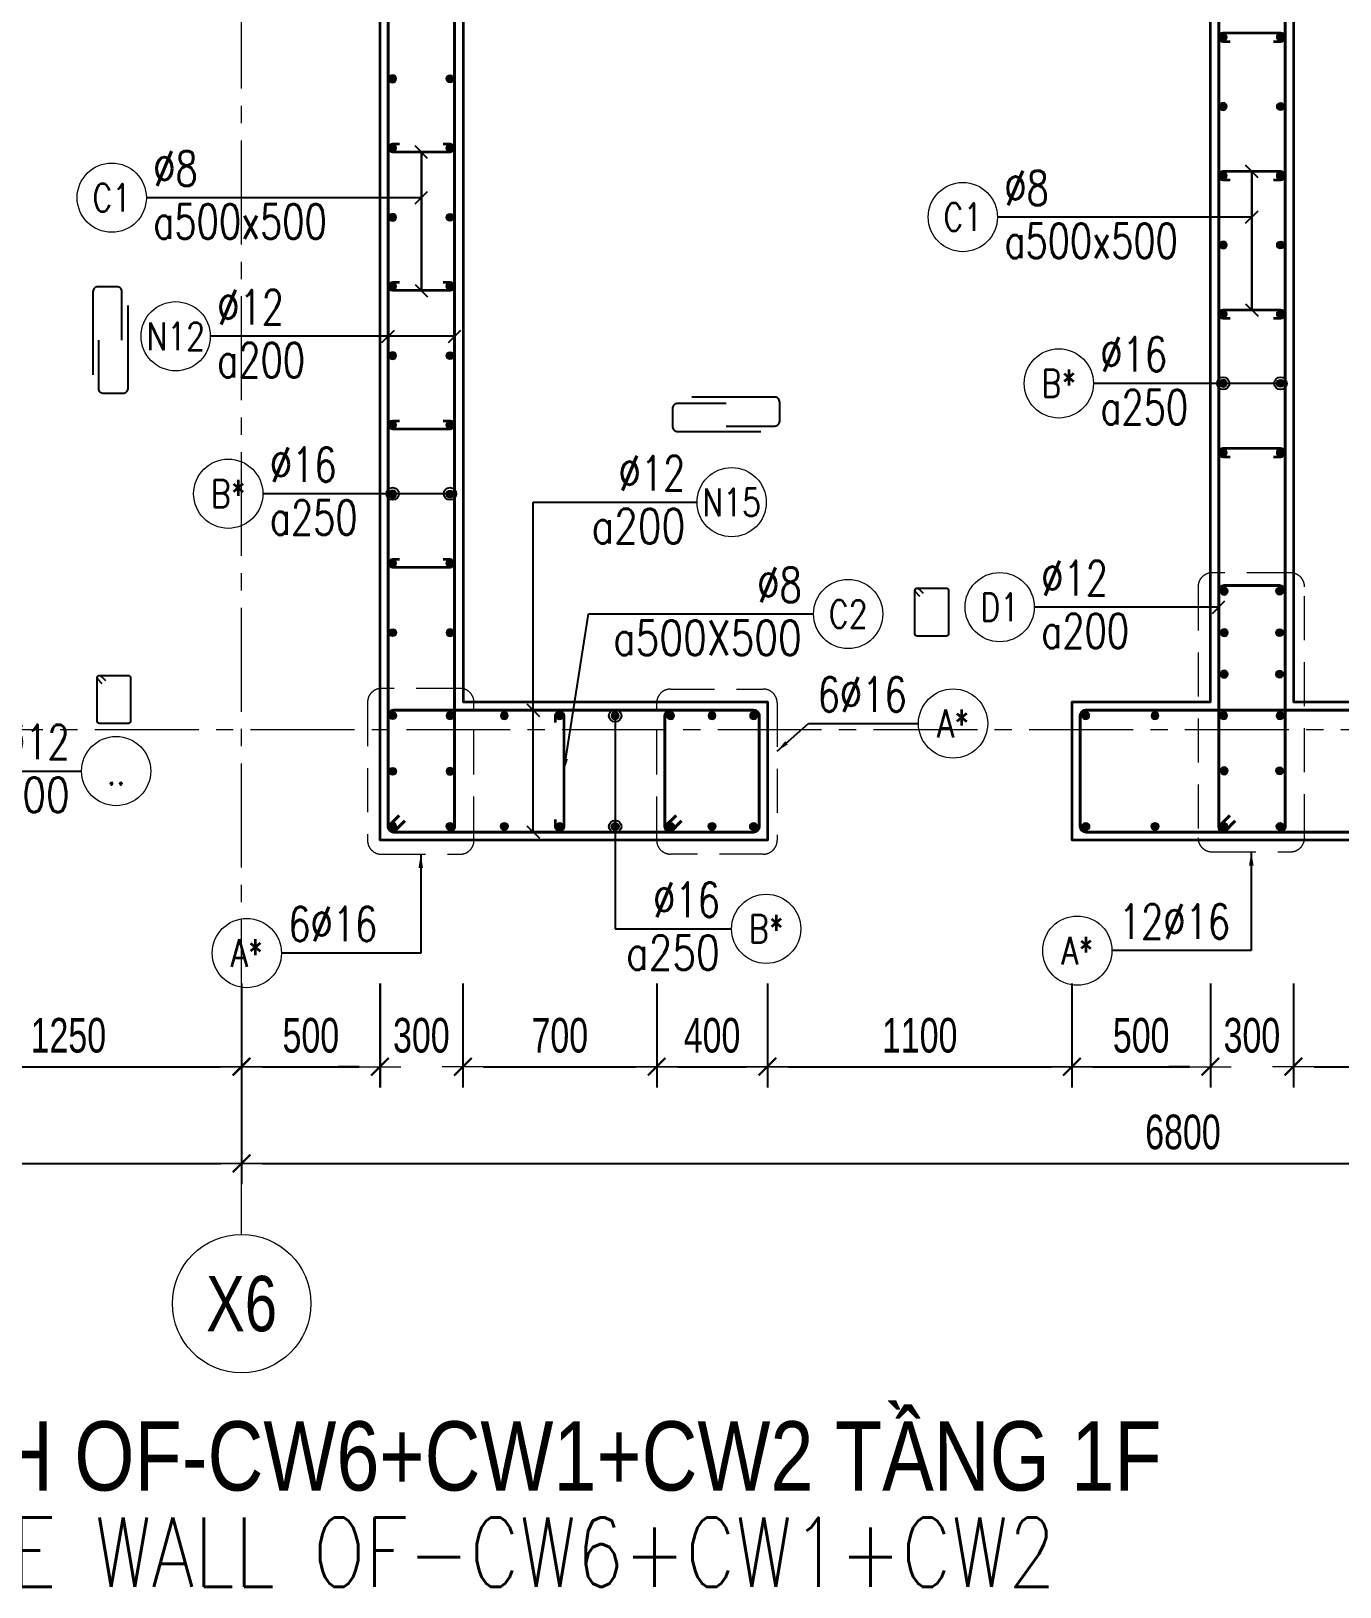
# Model space of a CAD drawing. Header units: millimetres. Extents: x 738475 to 1279438, y -34239 to 156422.
# Drawn here: x 1115782 to 1120509, y 133644 to 139262 of the extents above; entities that cross this region are included whole.
import ezdxf
from ezdxf.enums import TextEntityAlignment as Align

# ---------------------------------------------------------------- set-up
doc = ezdxf.new("R2010")
doc.units = ezdxf.units.MM
doc.header["$MEASUREMENT"] = 0
doc.linetypes.add('HIDDEN2', pattern=[4.7625, 3.175, -1.5875])
doc.linetypes.add('OF_Grid_1$0$CENTER2', pattern=[1.125, 0.75, -0.125, 0.125, -0.125])
doc.layers.get('0').update_dxf_attribs({"lineweight": 20})
doc.layers.get('Defpoints').update_dxf_attribs({"color": 151, "lineweight": 9})
for name, color, linetype, lineweight in [('KC-LEADER', 153, 'Continuous', 18), ('KC-THEP', 6, 'Continuous', 40), ('NDC_S_ANNO', 7, 'Continuous', 20), ('NDC_S_DIM', 1, 'Continuous', 15), ('NDC_S_ENG TITLE', 3, 'Continuous', 20), ('NDC_S_HIDDEN', 8, 'HIDDEN2', 13), ('NDC_S_LEADER', 1, 'Continuous', 15), ('NDC_S_REBAR', 4, 'Continuous', 35), ('NDC_S_STIRRUP', 4, 'Continuous', 40), ('NDC_S_TEXT SYMBOL', 7, 'Continuous', 20), ('NDC_S_VN TEXT', 7, 'Continuous', 20), ('NDC_S_VN TITLE', 6, 'Continuous', 35), ('NDC_S_WALL', 6, 'Continuous', 35), ('OF_Grid_1$0$NDC_S_AXIS', 5, 'OF_Grid_1$0$CENTER2', 13), ('OF_Grid_1$0$NDC_S_SYMBOL', 1, 'Continuous', 15), ('OF_Grid_1$0$NDC_S_TEXT SYMBOL', 7, 'Continuous', 20)]:
    doc.layers.add(name, color=color, linetype=linetype, lineweight=lineweight)
doc.layers.add('Leader', color=6, linetype='Continuous')
doc.layers.add('Ligature', color=1, linetype='Continuous')
doc.styles.add('NDC_ANNO', font='', dxfattribs={"width": 0.8})
doc.styles.add('NDC_ARIAL', font='arial.ttf', dxfattribs={"width": 0.85})
doc.styles.add('NDC_DIM', font='', dxfattribs={"width": 0.75})
doc.styles.add('NDC_EN TXT', font='romans.shx', dxfattribs={"width": 0.8})
doc.styles.add('NDC_VIE TXT', font='arial.ttf', dxfattribs={"width": 0.8})
doc.styles.add('OF_Grid_1$0$NDC_ANNO', font='', dxfattribs={"width": 0.8})
doc.styles.get('NDC_ANNO').set_extended_font_data('Dotum')
doc.styles.get('NDC_DIM').set_extended_font_data('Dotum')
doc.styles.get('OF_Grid_1$0$NDC_ANNO').set_extended_font_data('Dotum')
doc.dimstyles.new('NDC_1-50', dxfattribs={"dimscale": 50, "dimtxt": 2.5, "dimasz": 1, "dimexe": 1.5, "dimexo": 0, "dimgap": 0.8, "dimtad": 1, "dimdec": 0, "dimdsep": 46, "dimtxsty": 'NDC_ARIAL', "dimblk": 'DIMMARK', "dimcen": 49999.938995, "dimdle": 1.5, "dimclrd": 1, "dimclre": 1, "dimclrt": 3, "dimadec": 0, "dimazin": 0, "dimtfac": 1, "dimtdec": 0, "dimtix": 1, "dimtmove": 2, "dimatfit": 3, "dimfxl": 1, "dimarcsym": 0})
doc.dimstyles.new('NDC_dim_30', dxfattribs={"dimscale": 30, "dimtxt": 2.5, "dimasz": 1.5, "dimexe": 1.5, "dimexo": 2.5, "dimgap": 1, "dimtad": 1, "dimdec": 0, "dimzin": 0, "dimdsep": 46, "dimtxsty": 'NDC_DIM', "dimblk": 'DIMMARK', "dimcen": 0.09, "dimdle": 1.2, "dimclrd": 1, "dimclre": 1, "dimclrt": 3, "dimadec": 0, "dimazin": 0, "dimtfac": 1, "dimtdec": 0, "dimtix": 1, "dimtofl": 0, "dimtmove": 0, "dimatfit": 3, "dimfxl": 6, "dimfxlon": 1, "dimtolj": 1, "dimtzin": 0, "dimarcsym": 0})
doc.dimstyles.new('NDC_dim_50', dxfattribs={"dimscale": 50, "dimtxt": 2.5, "dimasz": 1.5, "dimexe": 1.5, "dimexo": 2.5, "dimgap": 1, "dimtad": 1, "dimdec": 0, "dimzin": 0, "dimdsep": 46, "dimtxsty": 'NDC_DIM', "dimblk": 'DIMMARK', "dimcen": 0.09, "dimdle": 1.2, "dimclrd": 1, "dimclre": 1, "dimclrt": 3, "dimadec": 0, "dimazin": 0, "dimtfac": 1, "dimtdec": 0, "dimtix": 1, "dimtofl": 0, "dimtmove": 0, "dimatfit": 3, "dimfxl": 6, "dimfxlon": 1, "dimtolj": 1, "dimtzin": 0, "dimarcsym": 0})

# ---------------------------------------------------------------- blocks, each defined once
blk = doc.blocks.new('THEP')
at = {"layer": 'KC-LEADER', "color": 6}
blk.add_circle((0, 0), 14, dxfattribs=at)
at = {"layer": 'KC-THEP'}
for p, q in [((-14, 0), (14, 0)), ((9.9, 9.9), (-9.9, -9.9)), ((-9.9, 9.9), (9.9, -9.9)), ((0, 14), (0, -14))]:
    blk.add_line(p, q, dxfattribs=at)
blk = doc.blocks.new('DIMMARK')
at = {"layer": 'NDC_S_DIM', "color": 1}
blk.add_line((-1.5, 0), (1, 0), dxfattribs=at)
at = {"layer": 'NDC_S_DIM', "color": 2, "const_width": 0.1}
blk.add_lwpolyline([(-0.424, -0.424), (0.424, 0.424)], dxfattribs=at)
blk = doc.blocks.new('*U13')
blk.add_circle((-2.5, 0), 2.5)
at = {"layer": 'NDC_S_VN TEXT', "color": 3, "style": 'NDC_EN TXT', "width": 0.75}
blk.add_attdef('DK1', (0.5, 0.85), '', height=2.5, dxfattribs=at)
at = {"layer": 'NDC_S_VN TEXT', "color": 7, "style": 'NDC_EN TXT', "width": 0.8}
blk.add_attdef('SH2', text='', height=2, dxfattribs=at).set_placement((-2.5, 0), align=Align.MIDDLE)
blk = doc.blocks.new('*U11')
blk.add_circle((-2.5, 0), 2.5)
at = {"layer": 'NDC_S_VN TEXT', "color": 3, "style": 'NDC_EN TXT', "width": 0.75}
for tag, p in [('DK1', (0.5, 0.85)), ('KC1', (0.5, -2.97))]:
    blk.add_attdef(tag, p, '', height=2.5, dxfattribs=at)
at = {"layer": 'NDC_S_VN TEXT', "color": 7, "style": 'NDC_EN TXT', "width": 0.8}
blk.add_attdef('SH2', text='', height=2, dxfattribs=at).set_placement((-2.5, 0), align=Align.MIDDLE)
blk = doc.blocks.new('*U12')
blk.add_circle((-2.5, 0), 2.5)
at = {"layer": 'NDC_S_VN TEXT', "color": 3, "style": 'NDC_EN TXT', "width": 0.75}
for tag, p in [('DK1', (0.5, 0.85)), ('KC1', (0.5, -2.97))]:
    blk.add_attdef(tag, p, '', height=2.5, dxfattribs=at)
at = {"layer": 'NDC_S_VN TEXT', "color": 7, "style": 'NDC_EN TXT', "width": 0.8}
blk.add_attdef('SH2', text='', height=2, dxfattribs=at).set_placement((-2.5, 0), align=Align.MIDDLE)
blk = doc.blocks.new('A$C72321851')
at = {"layer": 'Ligature'}
for points in [[(-60.9, -129.3), (-60.9, 170.9, -0.414214), (-43.3, 188.5), (25.8, 188.5, -0.414214), (43.4, 170.9), (43.4, -4.3)], [(-39.7, -4.3), (-39.7, -179.5, 0.414214), (-22.1, -197.1), (47, -197.1, 0.414214), (64.6, -179.5), (64.6, 120.7)]]:
    blk.add_lwpolyline(points, format="xyb", dxfattribs=at)
blk = doc.blocks.new('*U1301')
at = {"layer": 'KC-THEP', "xscale": -1, "rotation": 170.331435563619}
blk.add_blockref('THEP', (0, 200), dxfattribs=at)
at = {"layer": 'KC-THEP', "rotation": 9.668564436380946}
blk.add_blockref('THEP', (0, -200), dxfattribs=at)
blk = doc.blocks.new('*U1300')
at = {"layer": 'NDC_S_HIDDEN', "color": 0, "linetype": 'ByBlock', "lineweight": -2, "transparency": 16777216}
for p in [(0, 0), (250, 0)]:
    blk.add_blockref('*U1301', p, dxfattribs=at)
blk = doc.blocks.new('*U10')
blk.add_circle((2.5, 0), 2.5)
at = {"layer": 'NDC_S_VN TEXT', "color": 3, "style": 'NDC_EN TXT'}
for tag, width, p in [('DK2', 0.75, (-0.85, 0.85)), ('KC2', 0.8, (-0.85, -2.97))]:
    blk.add_attdef(tag, text='', height=2.5, dxfattribs=dict(at, width=width)).set_placement(p, align=Align.RIGHT)
at = {"layer": 'NDC_S_VN TEXT', "color": 7, "style": 'NDC_EN TXT', "width": 0.8}
blk.add_attdef('SH3', text='', height=2, dxfattribs=at).set_placement((2.5, 0), align=Align.MIDDLE)
blk = doc.blocks.new('*U9')
blk.add_circle((2.5, 0), 2.5)
at = {"layer": 'NDC_S_VN TEXT', "color": 3, "style": 'NDC_EN TXT', "width": 0.75}
blk.add_attdef('DK2', text='', height=2.5, dxfattribs=at).set_placement((-0.85, 0.85), align=Align.RIGHT)
at = {"layer": 'NDC_S_VN TEXT', "color": 7, "style": 'NDC_EN TXT', "width": 0.8}
blk.add_attdef('SH3', text='', height=2, dxfattribs=at).set_placement((2.5, 0), align=Align.MIDDLE)
blk = doc.blocks.new('*D1315')
at = {"layer": 'Defpoints', "color": 0, "transparency": 16777216}
for p in [(1116542, 136340.1), (1108442, 135725.5), (1116542, 135173.5)]:
    blk.add_point(p, dxfattribs=at)
at = {"layer": 'NDC_S_DIM', "color": 1, "lineweight": -2, "transparency": 16777216}
for p, q in [((1108442, 135473.5), (1108442, 135098.5)), ((1116542, 135473.5), (1116542, 135098.5)), ((1108517, 135173.5), (1116467, 135173.5))]:
    blk.add_line(p, q, dxfattribs=at)
at = {"layer": 'NDC_S_DIM', "color": 1, "lineweight": -2, "transparency": 16777216, "xscale": 75, "yscale": 75, "zscale": 75, "rotation": 180}
blk.add_blockref('DIMMARK', (1108442, 135173.5), dxfattribs=at)
at = {"layer": 'NDC_S_DIM', "color": 1, "lineweight": -2, "transparency": 16777216, "xscale": 75, "yscale": 75, "zscale": 75}
blk.add_blockref('DIMMARK', (1116542, 135173.5), dxfattribs=at)
at = {"layer": 'NDC_S_DIM', "color": 3, "transparency": 16777216, "insert": (1112492, 135286.1), "char_height": 125, "attachment_point": 5, "style": 'NDC_DIM'}
blk.add_mtext('\\A1;8100', dxfattribs=at)
blk = doc.blocks.new('*D1316')
at = {"layer": 'Defpoints', "color": 0, "ltscale": 200, "transparency": 16777216}
for p in [(1115291.2, 136340.1), (1116541, 136340.1), (1116541, 135522.6)]:
    blk.add_point(p, dxfattribs=at)
at = {"layer": 'NDC_S_DIM', "color": 1, "lineweight": -2, "ltscale": 200, "transparency": 16777216}
for p, q in [((1115291.2, 135822.6), (1115291.2, 135447.6)), ((1116541, 135822.6), (1116541, 135447.6)), ((1115366.2, 135522.6), (1116466, 135522.6))]:
    blk.add_line(p, q, dxfattribs=at)
at = {"layer": 'NDC_S_DIM', "color": 1, "lineweight": -2, "ltscale": 200, "transparency": 16777216, "xscale": 75, "yscale": 75, "zscale": 75, "rotation": 180}
blk.add_blockref('DIMMARK', (1115291.2, 135522.6), dxfattribs=at)
at = {"layer": 'NDC_S_DIM', "color": 1, "lineweight": -2, "ltscale": 200, "transparency": 16777216, "xscale": 75, "yscale": 75, "zscale": 75}
blk.add_blockref('DIMMARK', (1116541, 135522.6), dxfattribs=at)
at = {"layer": 'NDC_S_DIM', "color": 3, "ltscale": 200, "transparency": 16777216, "insert": (1115916.1, 135635.2), "char_height": 125, "attachment_point": 5, "style": 'NDC_DIM'}
blk.add_mtext('\\A1;1250', dxfattribs=at)
blk = doc.blocks.new('*D1317')
at = {"layer": 'Defpoints', "color": 0, "ltscale": 200, "transparency": 16777216}
for p in [(1117341.2, 136840.1), (1117041.2, 136340.1), (1117341.2, 135522.6)]:
    blk.add_point(p, dxfattribs=at)
at = {"layer": 'NDC_S_DIM', "color": 1, "lineweight": -2, "ltscale": 200, "transparency": 16777216}
for p, q in [((1117041.2, 135822.6), (1117041.2, 135447.6)), ((1117341.2, 135822.6), (1117341.2, 135447.6)), ((1116966.2, 135522.6), (1116891.2, 135522.6)), ((1117416.2, 135522.6), (1117491.2, 135522.6))]:
    blk.add_line(p, q, dxfattribs=at)
at = {"layer": 'NDC_S_DIM', "color": 1, "lineweight": -2, "ltscale": 200, "transparency": 16777216, "xscale": 75, "yscale": 75, "zscale": 75}
blk.add_blockref('DIMMARK', (1117041.2, 135522.6), dxfattribs=at)
at = {"layer": 'NDC_S_DIM', "color": 1, "lineweight": -2, "ltscale": 200, "transparency": 16777216, "xscale": 75, "yscale": 75, "zscale": 75, "rotation": 180}
blk.add_blockref('DIMMARK', (1117341.2, 135522.6), dxfattribs=at)
at = {"layer": 'NDC_S_DIM', "color": 3, "ltscale": 200, "transparency": 16777216, "insert": (1117191.2, 135635.2), "char_height": 125, "attachment_point": 5, "style": 'NDC_DIM'}
blk.add_mtext('\\A1;300', dxfattribs=at)
blk = doc.blocks.new('*D1318')
at = {"layer": 'Defpoints', "color": 0, "ltscale": 200, "transparency": 16777216}
for p in [(1117341.2, 136840.1), (1118041.2, 136340.1), (1118041.2, 135522.6)]:
    blk.add_point(p, dxfattribs=at)
at = {"layer": 'NDC_S_DIM', "color": 1, "lineweight": -2, "ltscale": 200, "transparency": 16777216}
for p, q in [((1117341.2, 135822.6), (1117341.2, 135447.6)), ((1118041.2, 135822.6), (1118041.2, 135447.6)), ((1117416.2, 135522.6), (1117966.2, 135522.6))]:
    blk.add_line(p, q, dxfattribs=at)
at = {"layer": 'NDC_S_DIM', "color": 1, "lineweight": -2, "ltscale": 200, "transparency": 16777216, "xscale": 75, "yscale": 75, "zscale": 75, "rotation": 180}
blk.add_blockref('DIMMARK', (1117341.2, 135522.6), dxfattribs=at)
at = {"layer": 'NDC_S_DIM', "color": 1, "lineweight": -2, "ltscale": 200, "transparency": 16777216, "xscale": 75, "yscale": 75, "zscale": 75}
blk.add_blockref('DIMMARK', (1118041.2, 135522.6), dxfattribs=at)
at = {"layer": 'NDC_S_DIM', "color": 3, "ltscale": 200, "transparency": 16777216, "insert": (1117691.2, 135635.2), "char_height": 125, "attachment_point": 5, "style": 'NDC_DIM'}
blk.add_mtext('\\A1;700', dxfattribs=at)
blk = doc.blocks.new('*D1319')
at = {"layer": 'Defpoints', "color": 0, "ltscale": 200, "transparency": 16777216}
for p in [(1118041.2, 136340.1), (1118441.2, 136340.1), (1118441.2, 135522.6)]:
    blk.add_point(p, dxfattribs=at)
at = {"layer": 'NDC_S_DIM', "color": 1, "lineweight": -2, "ltscale": 200, "transparency": 16777216}
for p, q in [((1118041.2, 135822.6), (1118041.2, 135447.6)), ((1118441.2, 135822.6), (1118441.2, 135447.6)), ((1118116.2, 135522.6), (1118366.2, 135522.6))]:
    blk.add_line(p, q, dxfattribs=at)
at = {"layer": 'NDC_S_DIM', "color": 1, "lineweight": -2, "ltscale": 200, "transparency": 16777216, "xscale": 75, "yscale": 75, "zscale": 75, "rotation": 180}
blk.add_blockref('DIMMARK', (1118041.2, 135522.6), dxfattribs=at)
at = {"layer": 'NDC_S_DIM', "color": 1, "lineweight": -2, "ltscale": 200, "transparency": 16777216, "xscale": 75, "yscale": 75, "zscale": 75}
blk.add_blockref('DIMMARK', (1118441.2, 135522.6), dxfattribs=at)
at = {"layer": 'NDC_S_DIM', "color": 3, "ltscale": 200, "transparency": 16777216, "insert": (1118241.2, 135635.2), "char_height": 125, "attachment_point": 5, "style": 'NDC_DIM'}
blk.add_mtext('\\A1;400', dxfattribs=at)
blk = doc.blocks.new('*D1320')
at = {"layer": 'Defpoints', "color": 0, "ltscale": 200, "transparency": 16777216}
for p in [(1118441.2, 136340.1), (1119541.2, 136340.1), (1119541.2, 135522.6)]:
    blk.add_point(p, dxfattribs=at)
at = {"layer": 'NDC_S_DIM', "color": 1, "lineweight": -2, "ltscale": 200, "transparency": 16777216}
for p, q in [((1118441.2, 135822.6), (1118441.2, 135447.6)), ((1119541.2, 135822.6), (1119541.2, 135447.6)), ((1118516.2, 135522.6), (1119466.2, 135522.6))]:
    blk.add_line(p, q, dxfattribs=at)
at = {"layer": 'NDC_S_DIM', "color": 1, "lineweight": -2, "ltscale": 200, "transparency": 16777216, "xscale": 75, "yscale": 75, "zscale": 75, "rotation": 180}
blk.add_blockref('DIMMARK', (1118441.2, 135522.6), dxfattribs=at)
at = {"layer": 'NDC_S_DIM', "color": 1, "lineweight": -2, "ltscale": 200, "transparency": 16777216, "xscale": 75, "yscale": 75, "zscale": 75}
blk.add_blockref('DIMMARK', (1119541.2, 135522.6), dxfattribs=at)
at = {"layer": 'NDC_S_DIM', "color": 3, "ltscale": 200, "transparency": 16777216, "insert": (1118991.2, 135635.2), "char_height": 125, "attachment_point": 5, "style": 'NDC_DIM'}
blk.add_mtext('\\A1;1100', dxfattribs=at)
blk = doc.blocks.new('*D1321')
at = {"layer": 'Defpoints', "color": 0, "ltscale": 200, "transparency": 16777216}
for p in [(1120041.2, 136840.1), (1119541.2, 136340.1), (1120041.2, 135522.6)]:
    blk.add_point(p, dxfattribs=at)
at = {"layer": 'NDC_S_DIM', "color": 1, "lineweight": -2, "ltscale": 200, "transparency": 16777216}
for p, q in [((1119541.2, 135822.6), (1119541.2, 135447.6)), ((1120041.2, 135822.6), (1120041.2, 135447.6)), ((1119616.2, 135522.6), (1119966.2, 135522.6))]:
    blk.add_line(p, q, dxfattribs=at)
at = {"layer": 'NDC_S_DIM', "color": 1, "lineweight": -2, "ltscale": 200, "transparency": 16777216, "xscale": 75, "yscale": 75, "zscale": 75, "rotation": 180}
blk.add_blockref('DIMMARK', (1119541.2, 135522.6), dxfattribs=at)
at = {"layer": 'NDC_S_DIM', "color": 1, "lineweight": -2, "ltscale": 200, "transparency": 16777216, "xscale": 75, "yscale": 75, "zscale": 75}
blk.add_blockref('DIMMARK', (1120041.2, 135522.6), dxfattribs=at)
at = {"layer": 'NDC_S_DIM', "color": 3, "ltscale": 200, "transparency": 16777216, "insert": (1119791.2, 135635.2), "char_height": 125, "attachment_point": 5, "style": 'NDC_DIM'}
blk.add_mtext('\\A1;500', dxfattribs=at)
blk = doc.blocks.new('*D1322')
at = {"layer": 'Defpoints', "color": 0, "ltscale": 200, "transparency": 16777216}
for p in [(1120041.2, 136840.1), (1120341.2, 136840.1), (1120341.2, 135522.6)]:
    blk.add_point(p, dxfattribs=at)
at = {"layer": 'NDC_S_DIM', "color": 1, "lineweight": -2, "ltscale": 200, "transparency": 16777216}
for p, q in [((1120041.2, 135822.6), (1120041.2, 135447.6)), ((1120341.2, 135822.6), (1120341.2, 135447.6)), ((1119966.2, 135522.6), (1119891.2, 135522.6)), ((1120416.2, 135522.6), (1120491.2, 135522.6))]:
    blk.add_line(p, q, dxfattribs=at)
at = {"layer": 'NDC_S_DIM', "color": 1, "lineweight": -2, "ltscale": 200, "transparency": 16777216, "xscale": 75, "yscale": 75, "zscale": 75}
blk.add_blockref('DIMMARK', (1120041.2, 135522.6), dxfattribs=at)
at = {"layer": 'NDC_S_DIM', "color": 1, "lineweight": -2, "ltscale": 200, "transparency": 16777216, "xscale": 75, "yscale": 75, "zscale": 75, "rotation": 180}
blk.add_blockref('DIMMARK', (1120341.2, 135522.6), dxfattribs=at)
at = {"layer": 'NDC_S_DIM', "color": 3, "ltscale": 200, "transparency": 16777216, "insert": (1120191.2, 135635.2), "char_height": 125, "attachment_point": 5, "style": 'NDC_DIM'}
blk.add_mtext('\\A1;300', dxfattribs=at)
blk = doc.blocks.new('*D1323')
at = {"layer": 'Defpoints', "color": 0, "ltscale": 200, "transparency": 16777216}
for p in [(1120341.2, 136840.1), (1122550.9, 136413.6), (1122550.9, 135522.6)]:
    blk.add_point(p, dxfattribs=at)
at = {"layer": 'NDC_S_DIM', "color": 1, "lineweight": -2, "ltscale": 200, "transparency": 16777216}
for p, q in [((1120341.2, 135822.6), (1120341.2, 135447.6)), ((1122550.9, 135822.6), (1122550.9, 135447.6)), ((1120416.2, 135522.6), (1122475.9, 135522.6))]:
    blk.add_line(p, q, dxfattribs=at)
at = {"layer": 'NDC_S_DIM', "color": 1, "lineweight": -2, "ltscale": 200, "transparency": 16777216, "xscale": 75, "yscale": 75, "zscale": 75, "rotation": 180}
blk.add_blockref('DIMMARK', (1120341.2, 135522.6), dxfattribs=at)
at = {"layer": 'NDC_S_DIM', "color": 1, "lineweight": -2, "ltscale": 200, "transparency": 16777216, "xscale": 75, "yscale": 75, "zscale": 75}
blk.add_blockref('DIMMARK', (1122550.9, 135522.6), dxfattribs=at)
at = {"layer": 'NDC_S_DIM', "color": 3, "ltscale": 200, "transparency": 16777216, "insert": (1121446, 135635.2), "char_height": 125, "attachment_point": 5, "style": 'NDC_DIM'}
blk.add_mtext('\\A1;2210', dxfattribs=at)
blk = doc.blocks.new('*U16')
at = {"layer": 'OF_Grid_1$0$NDC_S_SYMBOL'}
blk.add_line((0, 5), (0, 9), dxfattribs=at)
blk.add_circle((0, 0), 5, dxfattribs=at)
at = {"layer": 'OF_Grid_1$0$NDC_S_TEXT SYMBOL', "color": 7, "style": 'OF_Grid_1$0$NDC_ANNO', "width": 0.8}
blk.add_attdef('GRID', text='', height=4, dxfattribs=at).set_placement((0, 0), align=Align.MIDDLE)
blk = doc.blocks.new('*D1326')
at = {"layer": 'Defpoints', "color": 0, "ltscale": 200, "transparency": 16777216}
for p in [(1123342.2, 136655.8), (1116542, 136340.1), (1123342.2, 135173.5)]:
    blk.add_point(p, dxfattribs=at)
at = {"layer": 'NDC_S_DIM', "color": 1, "lineweight": -2, "ltscale": 200, "transparency": 16777216}
for p, q in [((1116542, 135473.5), (1116542, 135098.5)), ((1123342.2, 135473.5), (1123342.2, 135098.5)), ((1116617, 135173.5), (1123267.2, 135173.5))]:
    blk.add_line(p, q, dxfattribs=at)
at = {"layer": 'NDC_S_DIM', "color": 1, "lineweight": -2, "ltscale": 200, "transparency": 16777216, "xscale": 75, "yscale": 75, "zscale": 75, "rotation": 180}
blk.add_blockref('DIMMARK', (1116542, 135173.5), dxfattribs=at)
at = {"layer": 'NDC_S_DIM', "color": 1, "lineweight": -2, "ltscale": 200, "transparency": 16777216, "xscale": 75, "yscale": 75, "zscale": 75}
blk.add_blockref('DIMMARK', (1123342.2, 135173.5), dxfattribs=at)
at = {"layer": 'NDC_S_DIM', "color": 3, "ltscale": 200, "transparency": 16777216, "insert": (1119942.1, 135286.1), "char_height": 125, "attachment_point": 5, "style": 'NDC_DIM'}
blk.add_mtext('\\A1;6800', dxfattribs=at)
blk = doc.blocks.new('*D1327')
at = {"layer": 'Defpoints', "color": 0, "ltscale": 200, "transparency": 16777216}
for p in [(1116542, 136340.1), (1117042, 136351.4), (1117042, 135522.6)]:
    blk.add_point(p, dxfattribs=at)
at = {"layer": 'NDC_S_DIM', "color": 1, "lineweight": -2, "ltscale": 200, "transparency": 16777216}
for p, q in [((1116542, 135822.6), (1116542, 135447.6)), ((1117042, 135822.6), (1117042, 135447.6)), ((1116617, 135522.6), (1116967, 135522.6))]:
    blk.add_line(p, q, dxfattribs=at)
at = {"layer": 'NDC_S_DIM', "color": 1, "lineweight": -2, "ltscale": 200, "transparency": 16777216, "xscale": 75, "yscale": 75, "zscale": 75, "rotation": 180}
blk.add_blockref('DIMMARK', (1116542, 135522.6), dxfattribs=at)
at = {"layer": 'NDC_S_DIM', "color": 1, "lineweight": -2, "ltscale": 200, "transparency": 16777216, "xscale": 75, "yscale": 75, "zscale": 75}
blk.add_blockref('DIMMARK', (1117042, 135522.6), dxfattribs=at)
at = {"layer": 'NDC_S_DIM', "color": 3, "ltscale": 200, "transparency": 16777216, "insert": (1116792, 135635.2), "char_height": 125, "attachment_point": 5, "style": 'NDC_DIM'}
blk.add_mtext('\\A1;500', dxfattribs=at)
blk = doc.blocks.new('Drawing name_symbol')
at = {"layer": 'NDC_S_ENG TITLE', "style": 'NDC_EN TXT', "width": 0.8}
blk.add_attdef('SECTDET1', text='', height=5, dxfattribs=at).set_placement((0, 1.01), align=Align.CENTER)
at = {"layer": 'NDC_S_TEXT SYMBOL', "lineweight": 25, "style": 'NDC_ANNO', "width": 0.8}
blk.add_attdef('SSCALE', text='', height=2.5, dxfattribs=at).set_placement((0, -4), align=Align.CENTER)
at = {"layer": 'NDC_S_VN TITLE', "style": 'NDC_VIE TXT', "width": 0.8}
blk.add_attdef('SECTDET2', text='', height=5, dxfattribs=at).set_placement((0, 7.97), align=Align.CENTER)

msp = doc.modelspace()

# ---------------------------------------------------------------- linework, layer by layer
at = {"layer": 'Ligature'}
for points in [[(1118992.31, 137221.043), (1118976.344, 137237.009, -0.66817864), (1118982.118, 137250.947), (1119086.747, 137250.947, -0.41421356), (1119094.911, 137242.782), (1119094.911, 137085.675, -0.41421356), (1119086.747, 137077.51), (1118982.118, 137077.51, -0.41421356), (1118973.953, 137085.675), (1118973.953, 137242.782, -0.66817864), (1118987.891, 137248.556), (1119003.857, 137232.59)], [(1116038.514, 136905.599), (1116022.548, 136921.565, -0.66817864), (1116028.322, 136935.503), (1116132.951, 136935.503, -0.41421356), (1116141.115, 136927.338), (1116141.115, 136770.23, -0.41421356), (1116132.95, 136762.065), (1116028.322, 136762.065, -0.41421356), (1116020.157, 136770.23), (1116020.157, 136927.338, -0.66817864), (1116034.095, 136933.111), (1116050.061, 136917.145)]]:
    msp.add_lwpolyline(points, format="xyb", dxfattribs=at)
at = {"layer": 'NDC_S_HIDDEN', "ltscale": 50}
for points in [[(1120046.931, 136298.557), (1120331.192, 136298.557, 0.41421356), (1120381.192, 136348.557), (1120381.192, 137255.973, 0.41421356), (1120331.192, 137305.973), (1120046.931, 137305.973, 0.41421356), (1119996.931, 137255.973), (1119996.931, 136348.557, 0.41421356)], [(1117046.931, 136289.735), (1117331.192, 136289.735, 0.41421356), (1117381.192, 136339.735), (1117381.192, 136838.555, 0.41421356), (1117331.192, 136888.555), (1117046.931, 136888.555, 0.41421356), (1116996.931, 136838.555), (1116996.931, 136339.735, 0.41421356)], [(1118091.171, 136886.256), (1118426.396, 136886.256, -0.41421356), (1118476.396, 136836.256), (1118476.396, 136340.098, -0.41421356), (1118426.396, 136290.098), (1118091.171, 136290.098, -0.41421356), (1118041.171, 136340.098), (1118041.171, 136836.256, -0.41421356)]]:
    msp.add_lwpolyline(points, format="xyb", close=True, dxfattribs=at)
at = {"layer": 'NDC_S_REBAR'}
for points in [[(1120269.684, 139225.098), (1120294.684, 139225.098, 1), (1120294.684, 139255.098), (1120087.659, 139255.098, 1), (1120087.659, 139225.098), (1120112.659, 139225.098)], [(1117269.684, 138855.098), (1117294.684, 138855.098, -1), (1117294.684, 138825.098), (1117087.659, 138825.098, -1), (1117087.659, 138855.098), (1117112.659, 138855.098)], [(1120269.684, 138725.098), (1120294.684, 138725.098, 1), (1120294.684, 138755.098), (1120087.659, 138755.098, 1), (1120087.659, 138725.098), (1120112.659, 138725.098)], [(1117269.684, 138355.098), (1117294.684, 138355.098, -1), (1117294.684, 138325.098), (1117087.659, 138325.098, -1), (1117087.659, 138355.098), (1117112.659, 138355.098)], [(1120269.684, 138225.098), (1120294.684, 138225.098, 1), (1120294.684, 138255.098), (1120087.659, 138255.098, 1), (1120087.659, 138225.098), (1120112.659, 138225.098)], [(1117269.684, 137855.098), (1117294.684, 137855.098, -1), (1117294.684, 137825.098), (1117087.659, 137825.098, -1), (1117087.659, 137855.098), (1117112.659, 137855.098)], [(1120269.684, 137725.098), (1120294.684, 137725.098, 1), (1120294.684, 137755.098), (1120087.659, 137755.098, 1), (1120087.659, 137725.098), (1120112.659, 137725.098)], [(1117269.684, 137355.098), (1117294.684, 137355.098, -1), (1117294.684, 137325.098), (1117087.659, 137325.098, -1), (1117087.659, 137355.098), (1117112.659, 137355.098)], [(1117676.171, 136765.098), (1117676.171, 136790.098, -1), (1117706.171, 136790.098), (1117706.171, 136390.098, -1), (1117676.171, 136390.098), (1117676.171, 136415.098)]]:
    msp.add_lwpolyline(points, format="xyb", dxfattribs=at)
at = {"layer": 'NDC_S_STIRRUP'}
for points in [[(1120111.171, 148650.098), (1120071.171, 148690.098, -0.41421356), (1120091.171, 148710.098), (1120291.171, 148710.098, -0.41421356), (1120311.171, 148690.098), (1120311.171, 136390.098, -0.41421356), (1120291.171, 136370.098), (1120091.171, 136370.098, -0.41421356), (1120071.171, 136390.098), (1120071.171, 148690.098, -0.41421356), (1120091.171, 148710.098), (1120131.171, 148670.098)], [(1117111.171, 136430.098), (1117071.171, 136390.098, 0.41421356), (1117091.171, 136370.098), (1117291.171, 136370.098, 0.41421356), (1117311.171, 136390.098), (1117311.171, 140540.098, 0.41421356), (1117291.171, 140560.098), (1117091.171, 140560.098, 0.41421356), (1117071.171, 140540.098), (1117071.171, 136390.098, 0.41421356), (1117091.171, 136370.098), (1117131.171, 136410.098)], [(1120111.171, 136430.098), (1120071.171, 136390.098, 0.41421356), (1120091.171, 136370.098), (1120291.171, 136370.098, 0.41421356), (1120311.171, 136390.098), (1120311.171, 137239.915, 0.41421356), (1120291.171, 137259.915), (1120091.171, 137259.915, 0.41421356), (1120071.171, 137239.915), (1120071.171, 136390.098, 0.41421356), (1120091.171, 136370.098), (1120131.171, 136410.098)], [(1117111.171, 136430.098), (1117071.171, 136390.098, 0.41421356), (1117091.171, 136370.098), (1118391.171, 136370.098, 0.41421356), (1118411.171, 136390.098), (1118411.171, 136790.098, 0.41421356), (1118391.171, 136810.098), (1117091.171, 136810.098, 0.41421356), (1117071.171, 136790.098), (1117071.171, 136390.098, 0.41421356), (1117091.171, 136370.098), (1117131.171, 136410.098)], [(1118111.171, 136430.098), (1118071.171, 136390.098, 0.41421356), (1118091.171, 136370.098), (1118391.171, 136370.098, 0.41421356), (1118411.171, 136390.098), (1118411.171, 136790.098, 0.41421356), (1118391.171, 136810.098), (1118091.171, 136810.098, 0.41421356), (1118071.171, 136790.098), (1118071.171, 136390.098, 0.41421356), (1118091.171, 136370.098), (1118131.171, 136410.098)], [(1123251.171, 136770.098), (1123291.171, 136810.098, -0.41421356), (1123311.171, 136790.098), (1123311.171, 136390.098, -0.41421356), (1123291.171, 136370.098), (1119591.171, 136370.098, -0.41421356), (1119571.171, 136390.098), (1119571.171, 136790.098, -0.41421356), (1119591.171, 136810.098), (1123291.171, 136810.098, -0.41421356), (1123311.171, 136790.098), (1123271.171, 136750.098)]]:
    msp.add_lwpolyline(points, format="xyb", dxfattribs=at)
at = {"layer": 'NDC_S_WALL'}
for points in [[(1120341.971, 148240.098), (1120341.971, 136840.098), (1123041.971, 136840.098), (1123041.971, 137490.098), (1123341.971, 137490.098), (1123341.971, 136340.098), (1119541.971, 136340.098), (1119541.971, 136840.098), (1120041.971, 136840.098), (1120041.971, 139640.098)], [(1117341.971, 139640.098), (1117341.971, 136840.098), (1118441.971, 136840.098), (1118441.971, 136340.098), (1117041.971, 136340.098), (1117041.971, 136840.098), (1117041.971, 140590.098)]]:
    msp.add_lwpolyline(points, dxfattribs=at)
at = {"layer": 'OF_Grid_1$0$NDC_S_AXIS', "ltscale": 500}
for p, q in [((1116541.971, 135117.098), (1116541.971, 150221.208)), ((1106449.488, 136740.098), (1125070.076, 136740.098))]:
    msp.add_line(p, q, dxfattribs=at)

# ---------------------------------------------------------------- block references
at = {"layer": 'KC-THEP', "xscale": -1}
for p, rotation in [((1120087.659, 139240.098), 350.3314355636191), ((1117087.659, 139090.098), 350.3314355636191), ((1120087.659, 138990.098), 350.3314355636191), ((1117087.659, 138840.098), 350.3314355636191), ((1120087.659, 138740.098), 350.3314355636191), ((1117087.659, 138590.098), 350.3314355636191), ((1120087.659, 138490.098), 350.3314355636191), ((1117087.659, 138340.098), 350.3314355636191), ((1120087.659, 138240.098), 350.3314355636191), ((1117087.659, 138090.098), 350.3314355636191), ((1120087.659, 137990.098), 350.3314355636191), ((1117087.659, 137840.098), 350.3314355636191), ((1120087.659, 137740.098), 350.3314355636191), ((1117087.659, 137590.098), 350.3314355636191), ((1117087.659, 137340.098), 350.3314355636191), ((1120091.171, 137239.915), 170.331435563619), ((1117294.684, 137090.098), 170.331435563619), ((1120091.171, 137090.098), 170.331435563619), ((1120091.171, 136940.098), 170.331435563619), ((1117294.684, 136790.098), 170.331435563619), ((1117491.171, 136790.098), 170.331435563619), ((1117691.171, 136790.098), 170.331435563619), ((1117891.171, 136790.098), 170.331435563619), ((1118091.171, 136790.098), 170.331435563619), ((1118241.171, 136790.098), 170.331435563619), ((1118391.171, 136790.098), 170.331435563619), ((1120089.251, 136790.098), 170.331435563619), ((1120293.043, 136790.098), 170.331435563619), ((1117294.684, 136589.245), 170.331435563619), ((1120091.171, 136591.056), 170.331435563619), ((1117087.659, 136390.098), 350.3314355636191)]:
    msp.add_blockref('THEP', p, dxfattribs=dict(at, rotation=rotation))
at = {"layer": 'KC-THEP'}
for p, rotation in [((1120294.684, 139240.098), 9.668564436380926), ((1117294.684, 139090.098), 9.668564436380946), ((1120294.684, 138990.098), 9.668564436380926), ((1117294.684, 138840.098), 9.668564436380946), ((1120294.684, 138740.098), 9.668564436380926), ((1117294.684, 138590.098), 9.668564436380946), ((1120294.684, 138490.098), 9.668564436380926), ((1117294.684, 138340.098), 9.668564436380946), ((1120294.684, 138240.098), 9.668564436380926), ((1117294.684, 138090.098), 9.668564436380946), ((1120294.684, 137990.098), 9.668564436380926), ((1117294.684, 137840.098), 9.668564436380946), ((1120294.684, 137740.098), 9.668564436380926), ((1117294.684, 137590.098), 9.668564436380946), ((1117294.684, 137340.098), 9.668564436380946), ((1120291.171, 137239.915), 189.6685644363809), ((1117087.659, 137090.098), 189.6685644363809), ((1120291.171, 137090.098), 189.6685644363809), ((1120291.171, 136940.098), 189.6685644363809), ((1117087.659, 136790.098), 189.6685644363809), ((1117087.659, 136589.245), 189.6685644363809), ((1120291.171, 136591.056), 189.6685644363809), ((1117294.684, 136390.098), 9.668564436380946), ((1117491.171, 136390.098), 9.668564436380946), ((1117691.171, 136390.098), 9.668564436380946), ((1117891.171, 136390.098), 9.668564436380946), ((1118091.171, 136390.098), 9.668564436380946), ((1118241.171, 136390.098), 9.668564436380946), ((1118391.171, 136390.098), 9.668564436380946), ((1120089.251, 136390.098), 9.668564436380946), ((1120293.043, 136390.098), 9.668564436380946)]:
    msp.add_blockref('THEP', p, dxfattribs=dict(at, rotation=rotation))
at = {"layer": 'Leader'}
for p, rotation in [((1116069.615, 138142.036), 179.9999999999999), ((1118288.426, 137875.815), 89.99999999999997)]:
    msp.add_blockref('A$C72321851', p, dxfattribs=dict(at, rotation=rotation))
at = {"layer": 'NDC_S_ANNO'}
ref = msp.add_blockref('Drawing name_symbol', (1116589.626, 133593.49), dxfattribs=dict(at, xscale=50, yscale=50, zscale=50))
ref.add_attrib('SECTDET1', 'DETAIL OF CORE WALL OF-CW6+CW1+CW2', dxfattribs={"layer": 'NDC_S_ENG TITLE', "height": 250, "style": 'NDC_EN TXT', "width": 0.8}).set_placement((1116589.626, 133644.053), align=Align.CENTER)
ref.add_attrib('SECTDET2', 'CHI TIẾT LÕI VÁCH OF-CW6+CW1+CW2 TẦNG 1F', dxfattribs={"layer": 'NDC_S_VN TITLE', "height": 250, "style": 'NDC_VIE TXT', "width": 0.8}).set_placement((1116589.626, 133992.023), align=Align.CENTER)
at = {"layer": 'NDC_S_HIDDEN'}
msp.add_blockref('*U1300', (1119591.171, 136590.098), dxfattribs=at)
at = {"layer": 'NDC_S_VN TEXT', "xscale": 50, "yscale": 50, "zscale": 50}
for name, p, values in [('*U12', (1116197.858, 138660.736), {'SH2': 'C1', 'DK1': '%%c8', 'KC1': 'a500x500'}), ('*U12', (1119272.077, 138590.736), {'SH2': 'C1', 'DK1': '%%c8', 'KC1': 'a500x500'}), ('*U11', (1116428.784, 138160.279), {'SH2': 'N12', 'DK1': '%%C12', 'KC1': 'a200'}), ('*U11', (1119618.713, 137990.098), {'SH2': 'B*', 'DK1': '%%C16', 'KC1': 'a250'}), ('*U11', (1116618.713, 137591.591), {'SH2': 'B*', 'DK1': '%%C16', 'KC1': 'a250'}), ('*U10', (1118187.004, 137560.989), {'SH3': 'N15', 'DK2': '%%C12', 'KC2': 'a200'}), ('*U10', (1118607.83, 137157.441), {'SH3': 'C2', 'DK2': '%%c8', 'KC2': 'a500X500'}), ('*U11', (1119405.234, 137182.044), {'SH2': 'D1', 'DK1': '%%C12', 'KC1': 'a200'}), ('*U9', (1118986.851, 136761.872), {'SH3': 'A*', 'DK2': '6%%C16'}), ('*U10', (1115963.587, 136590.098), {'SH3': '..', 'DK2': '%%C12', 'KC2': 'a200'}), ('*U10', (1118311.783, 136020.386), {'SH3': 'B*', 'DK2': '%%C16', 'KC2': 'a250'}), ('*U13', (1116685.628, 135932.83), {'SH2': 'A*', 'DK1': '6%%C16'}), ('*U13', (1119685.628, 135941.652), {'SH2': 'A*', 'DK1': '12%%C16'})]:
    msp.add_blockref(name, p, dxfattribs=at).add_auto_attribs(values)
at = {"layer": 'OF_Grid_1$0$NDC_S_AXIS', "xscale": 50, "yscale": 50, "zscale": 50}
msp.add_blockref('*U16', (1116541.971, 134667.098), dxfattribs=at).add_auto_attribs({'GRID': 'X6'})

# ---------------------------------------------------------------- dimensions: what is measured, and where the dimension line sits
at = {"layer": 'NDC_S_DIM', "ltscale": 200}
for base, p1, p2, picture, middle in [((1117341.171, 135522.637), (1117041.171, 136340.098), (1117341.171, 136840.098), '*D1317', (1117191.171, 135635.221)), ((1118041.171, 135522.637), (1117341.171, 136840.098), (1118041.171, 136340.098), '*D1318', (1117691.171, 135635.221)), ((1120041.171, 135522.637), (1119541.171, 136340.098), (1120041.171, 136840.098), '*D1321', (1119791.171, 135635.221)), ((1120341.171, 135522.637), (1120041.171, 136840.098), (1120341.171, 136840.098), '*D1322', (1120191.171, 135635.221)), ((1122550.867, 135522.637), (1120341.171, 136840.098), (1122550.867, 136413.597), '*D1323', (1121446.019, 135635.221)), ((1123342.171, 135173.487), (1116541.971, 136340.098), (1123342.171, 136655.836), '*D1326', (1119942.071, 135286.072)), ((1116540.971, 135522.637), (1115291.171, 136340.098), (1116540.971, 136340.098), '*D1316', (1115916.071, 135635.221)), ((1117041.971, 135522.637), (1116541.971, 136340.098), (1117041.971, 136351.444), '*D1327', (1116791.971, 135635.221)), ((1118441.171, 135522.637), (1118041.171, 136340.098), (1118441.171, 136340.098), '*D1319', (1118241.171, 135635.221)), ((1119541.171, 135522.637), (1118441.171, 136340.098), (1119541.171, 136340.098), '*D1320', (1118991.171, 135635.221))]:
    dim = msp.add_linear_dim(base=base, p1=p1, p2=p2, dimstyle='NDC_dim_50', override={"dimtmove": 1}, dxfattribs=at)
    dim.commit()
    dim.dimension.update_dxf_attribs({"geometry": picture, "text_midpoint": middle})
at = {"layer": 'NDC_S_DIM'}
dim = msp.add_linear_dim(base=(1116541.971, 135173.487), p1=(1108441.971, 135725.486), p2=(1116541.971, 136340.098), dimstyle='NDC_dim_50', override={"dimtmove": 1}, dxfattribs=at)
dim.commit()
dim.dimension.update_dxf_attribs({"geometry": '*D1315', "text_midpoint": (1112491.971, 135286.072)})

# ---------------------------------------------------------------- leaders
at = {"layer": 'NDC_S_LEADER'}
for points, override in [([(1117191.171, 138825.098), (1117191.171, 138325.098)], {"dimtad": 0, "dimldrblk": 'Oblique'}), ([(1117191.171, 138325.098), (1117191.171, 138825.098)], {"dimtad": 0, "dimldrblk": 'Oblique'}), ([(1120191.171, 138755.098), (1120191.171, 138255.098)], {"dimtad": 0, "dimldrblk": 'Oblique'}), ([(1120191.171, 138255.098), (1120191.171, 138755.098)], {"dimtad": 0, "dimldrblk": 'Oblique'}), ([(1117191.171, 138660.736), (1116197.858, 138660.736)], {"dimtad": 0, "dimldrblk": 'Oblique'}), ([(1120191.171, 138590.736), (1119272.077, 138590.736)], {"dimtad": 0, "dimldrblk": 'Oblique'}), ([(1117311.171, 138160.098), (1116428.784, 138160.098)], {"dimtad": 0, "dimldrblk": 'Oblique'}), ([(1117071.171, 138160.098), (1116428.784, 138160.098)], {"dimtad": 0, "dimldrblk": 'Oblique'}), ([(1120294.684, 137990.098), (1119618.713, 137990.098)], {"dimtad": 0, "dimldrblk": 'Origin'}), ([(1120087.659, 137990.098), (1119618.713, 137990.098)], {"dimtad": 0, "dimldrblk": 'Origin'}), ([(1117294.684, 137591.591), (1116618.713, 137591.591)], {"dimtad": 0, "dimldrblk": 'Origin'}), ([(1117087.659, 137591.591), (1116618.713, 137591.591)], {"dimtad": 0, "dimldrblk": 'Origin'}), ([(1117595.258, 136370.098), (1117595.258, 137560.808), (1118187.004, 137560.808)], {"dimtad": 0, "dimldrblk": 'Oblique'}), ([(1117595.258, 136810.098), (1117595.258, 137560.808), (1118187.004, 137560.808)], {"dimtad": 0, "dimldrblk": 'Oblique'}), ([(1120071.171, 137182.044), (1119403.16, 137182.044)], {"dimtad": 0, "dimldrblk": 'Oblique'}), ([(1117706.171, 136590.098), (1117794.933, 137157.44), (1118607.83, 137157.44)], {"dimgap": 1, "dimtad": 0}), ([(1117891.171, 136790.098), (1117891.171, 136020.205), (1118311.783, 136020.205)], {"dimgap": 1, "dimtad": 0, "dimldrblk": 'Origin'}), ([(1118476.396, 136662.599), (1118589.836, 136761.691), (1118986.851, 136761.691)], {"dimtad": 0}), ([(1115261.171, 136590.098), (1115963.587, 136590.098)], {"dimtad": 0, "dimldrblk": 'Oblique'}), ([(1117891.171, 136390.098), (1117891.171, 136020.205), (1118311.783, 136020.205)], {"dimgap": 1, "dimtad": 0, "dimldrblk": 'Origin'})]:
    msp.add_leader(points, dimstyle='NDC_dim_30', override=override, dxfattribs=at)
for points in [[(1120189.061, 136298.557), (1120189.061, 135941.652), (1119685.628, 135941.652)], [(1117189.061, 136289.735), (1117189.061, 135932.83), (1116685.628, 135932.83)]]:
    msp.add_leader(points, dimstyle='NDC_1-50', dxfattribs=at)

doc.saveas('drawing.dxf')
